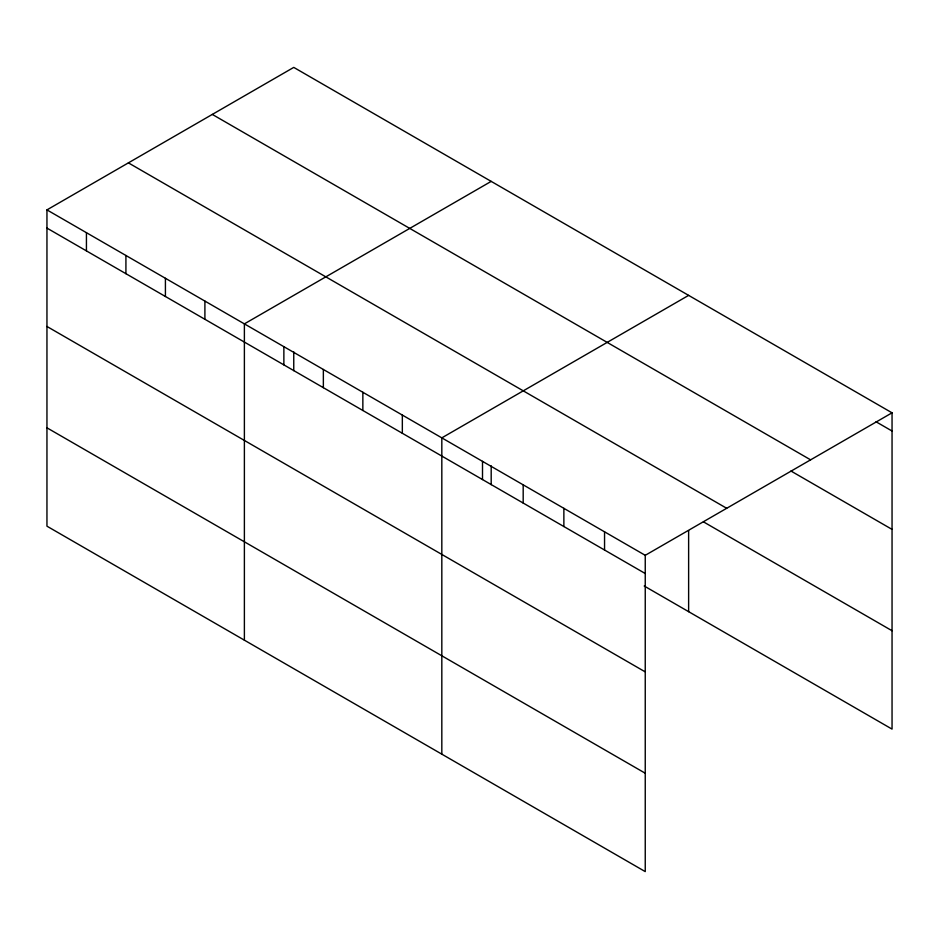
<?xml version="1.0" encoding="UTF-8"?>
<svg xmlns="http://www.w3.org/2000/svg" width="939" height="939" viewBox="0 0 939 939"><rect width="100%" height="100%" fill="white"/><g stroke="black" fill="none" stroke-linecap="round" stroke-linejoin="round"><path stroke-width="1.41" d="M645.246 671.89L645.246 555.313L46.95 209.89L46.95 526.18L645.246 871.603L645.246 671.89L46.95 326.467M644.213 586.018L892.05 729.11L892.05 412.82L293.754 67.397L46.95 209.89M491.191 181.38L244.386 323.873L244.386 640.175M688.627 295.374L441.823 437.867L441.823 754.158M645.246 555.313L892.05 412.82M876.028 421.764L892.05 431.024M212.308 114.417L810.603 459.84M790.955 471.026L892.05 529.385M128.397 162.87L726.692 508.292M703.428 521.838L892.05 630.738M46.95 228.095L645.246 573.518M46.95 427.82L645.246 773.231M688.627 530.652L688.627 611.665M604.552 531.826L604.552 550.031M563.87 508.328L563.87 526.533M523.187 484.841L523.187 503.046M491.191 465.85L491.191 484.665M482.505 461.354L482.505 479.559M402.338 415.073L402.338 433.278M362.853 392.267L362.853 410.472M323.356 369.473L323.356 387.678M293.754 351.867L293.754 370.67M283.871 346.679L283.871 364.884M204.902 301.079L204.902 319.283M165.417 278.284L165.417 296.489M125.92 255.49L125.92 273.695M86.435 232.684L86.435 250.889"/></g></svg>
